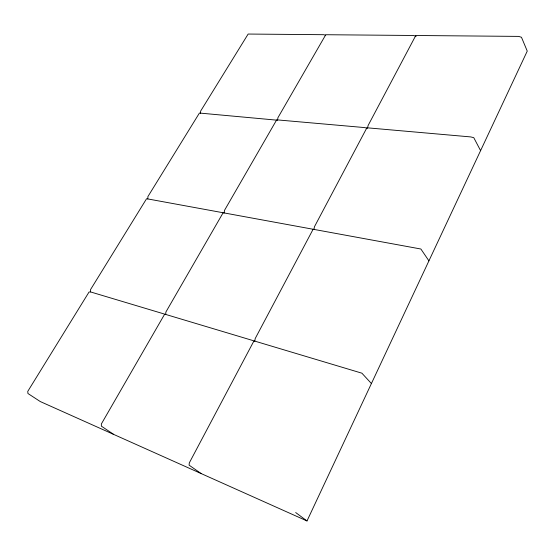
<?xml version="1.0" encoding="UTF-8"?>
<svg xmlns="http://www.w3.org/2000/svg" width="555" height="555" viewBox="0 0 555 555"><rect width="100%" height="100%" fill="white"/><g stroke="black" fill="none" stroke-linecap="round" stroke-linejoin="round"><path stroke-width="0.83" d="M428.925 260.843L420.877 249.015L147.817 198.94L147.907 196.581L199.432 113.04L276.82 120.157M200.452 113.504L200.653 111.062L248.147 34.049L323.766 34.701L325.75 35.27M277.535 120.324L277.93 117.702L325.771 34.722L413.454 35.478L416.174 36.29M371.413 383.533L361.888 373.182L90.527 291.923L89.043 292.027L27.75 391.4L27.944 393.502L40.272 401.549L306.998 520.951L527.25 51.095L521.471 37.275L518.696 36.394L415.792 35.499L368.125 125.458L367.472 128.274L364.545 127.574L276.695 119.838L224.463 210.428L224.185 212.947L223.117 212.773L165.869 312.063L165.723 314.442L164.391 314.636L101.364 423.951L101.378 426.15L113.671 434.405M147.817 198.94L146.576 198.732L90.486 289.682L90.527 291.923M201.097 473.54L189.088 465.145L189.324 462.849L253.677 341.429L254.773 341.11L255.182 338.585L313.11 229.27L313.922 229.402L314.47 226.711L366.89 127.782L470.772 136.925L473.769 137.675L480.588 150.634M295.683 512.542L306.998 520.951"/></g></svg>
